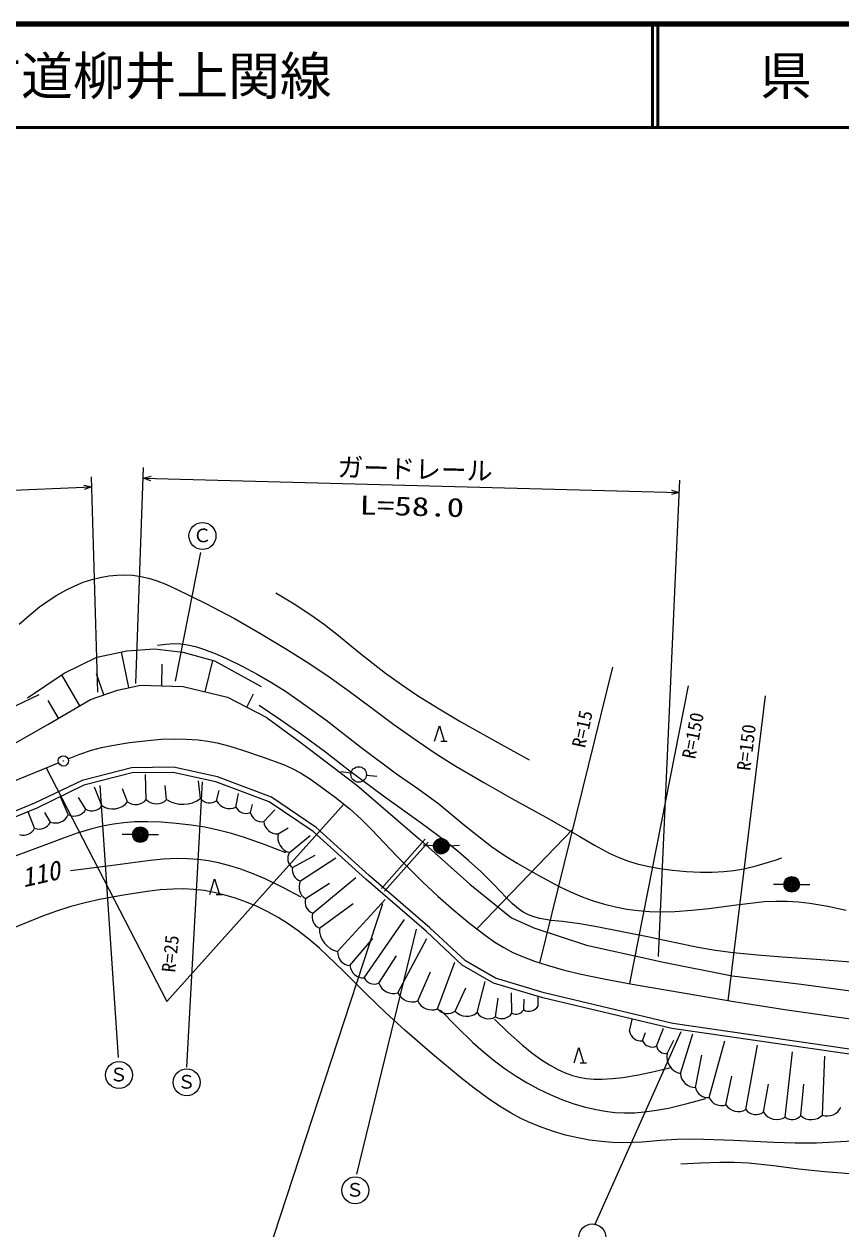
# Model space of a CAD drawing. Units: millimetres, scale not verified. Extents: x 40000 to 680000, y 20000 to 380000.
# Drawn here: x 237026 to 315945, y 263623 to 380000 of the extents above; entities that cross this region are included whole.
import ezdxf
from ezdxf.enums import TextEntityAlignment as Align

# ---------------------------------------------------------------- set-up
doc = ezdxf.new("R2010")
doc.units = ezdxf.units.MM
doc.header["$LTSCALE"] = 1000
doc.linetypes.add('CHAIN', pattern=[18.5, 12, -1.5, 3.5, -1.5])
for name, color, linetype, lineweight in [('M-BGD', 7, 'Continuous', 25), ('M-BGD-EXST', 7, 'Continuous', 25), ('M-BMK', 2, 'CHAIN', 13), ('M-BMK-SRVR', 3, 'Continuous', 25), ('M-STR-HTXT', 7, 'Continuous', 13), ('M-TTL', 2, 'Continuous', 140), ('M-TTL-LINE', 7, 'Continuous', 50)]:
    doc.layers.add(name, color=color, linetype=linetype, lineweight=lineweight)
doc.layers.add('M-TTL-TXT', color=7, linetype='Continuous')
doc.styles.add('ＭＳ ゴシック', font='')
doc.styles.get('ＭＳ ゴシック').set_extended_font_data('MS Gothic')

msp = doc.modelspace()

# ---------------------------------------------------------------- linework, layer by layer
at = {"layer": 'M-BGD'}
for p, q in [((244070, 318842), (246958, 319469)), ((247154, 315909), (246428, 319354)), ((246958, 319469), (249626, 319658)), ((249626, 319658), (252357, 319344)), ((252357, 319344), (255433, 318496)), ((240900, 317304), (244070, 318842)), ((250320, 316083), (250379, 318173)), ((254531, 315502), (255271, 318541)), ((255433, 318496), (259921, 316017)), ((237353, 314918), (240900, 317304)), ((242404, 314147), (240660, 317142)), ((244743, 315212), (244023, 317236)), ((243436, 314747), (246050, 315677)), ((246050, 315677), (248257, 316141)), ((248257, 316141), (252382, 316025)), ((252382, 316025), (256681, 314979)), ((239311, 312345), (243436, 314747)), ((240342, 312946), (239342, 314663)), ((256681, 314979), (260399, 313062)), ((258540, 314021), (259204, 315309)), ((260399, 313062), (263783, 310564)), ((231991, 308163), (239311, 312345)), ((263783, 310564), (269186, 306498)), ((277293, 310724), (277893, 310724)), ((247397, 308163), (242633, 306943)), ((247463, 307664), (242805, 306471)), ((251463, 308221), (247397, 308163)), ((251413, 307720), (247463, 307664)), ((248834, 305087), (248754, 307527)), ((255562, 306811), (251413, 307720)), ((255704, 307291), (251463, 308221)), ((260933, 305316), (255704, 307291)), ((268612, 307635), (267623, 307787)), ((270100, 307453), (271096, 307363)), ((242633, 306943), (238044, 304735)), ((242805, 306471), (238247, 304278)), ((244544, 304519), (243844, 306286)), ((247025, 304881), (246532, 306131)), ((250799, 305087), (250667, 306441)), ((254078, 305191), (253871, 306906)), ((260702, 304869), (255562, 306811)), ((269186, 306498), (275228, 301269)), ((241288, 303640), (240588, 305294)), ((242994, 304157), (242293, 305294)), ((255629, 304984), (255887, 305976)), ((257490, 304364), (257748, 305666)), ((265259, 302411), (260933, 305316)), ((238044, 304735), (232060, 302295)), ((238247, 304278), (232238, 301828)), ((238032, 302348), (237435, 303898)), ((239582, 302916), (239037, 303847)), ((258885, 303847), (259092, 304632)), ((260177, 302968), (261263, 304115)), ((264950, 302017), (260702, 304869)), ((247502, 301711), (246502, 301711)), ((249002, 301711), (250002, 301711)), ((261573, 301779), (262555, 302358)), ((262658, 299970), (264674, 301634)), ((270040, 297390), (264950, 302017)), ((270371, 297764), (265259, 302411)), ((271562, 296518), (275761, 301256)), ((271861, 296253), (276060, 300990)), ((275228, 301269), (280107, 296912)), ((276585, 300640), (275587, 300703)), ((278083, 300635), (279081, 300691)), ((262968, 298523), (265139, 299722)), ((263744, 297231), (267155, 299463)), ((264209, 295525), (266535, 297034)), ((264932, 294130), (269067, 297551)), ((275905, 292337), (270040, 297390)), ((276239, 292710), (270371, 297764)), ((280107, 296912), (284116, 293659)), ((310440, 296906), (309440, 296906)), ((311940, 296906), (312940, 296906)), ((255582, 295937), (256182, 295937)), ((265553, 292682), (268809, 295070)), ((267310, 290408), (271910, 295432)), ((269894, 287875), (273771, 293519)), ((284116, 293659), (286265, 292710)), ((279366, 289111), (275905, 292337)), ((279666, 289515), (276239, 292710)), ((286265, 292710), (291378, 291025)), ((268499, 289064), (270721, 291659)), ((273151, 286428), (275942, 291659)), ((291378, 291025), (298813, 289399)), ((271290, 287359), (272996, 290005)), ((276976, 284878), (278630, 289384)), ((282371, 287368), (279366, 289111)), ((282571, 287830), (279666, 289515)), ((298813, 289399), (305436, 288062)), ((275063, 285653), (276304, 288454)), ((280800, 284516), (281576, 287524)), ((287276, 286436), (282571, 287830)), ((305436, 288062), (312117, 287249)), ((278681, 284671), (279715, 286903)), ((287147, 285953), (282371, 287368)), ((284160, 284464), (284108, 286438)), ((299708, 283473), (287276, 286436)), ((312117, 287249), (325726, 285448)), ((282558, 284102), (282816, 285921)), ((285297, 284774), (285349, 285818)), ((286693, 285136), (286693, 286076)), ((299614, 282981), (287147, 285953)), ((295521, 282726), (295786, 283840)), ((298135, 281272), (298816, 283006)), ((321623, 279783), (299614, 282981)), ((321695, 280278), (299708, 283473)), ((296768, 281792), (297065, 282589)), ((299156, 280580), (299789, 281866)), ((300437, 278624), (301624, 282478)), ((303224, 276305), (304738, 281783)), ((306755, 275145), (307879, 281366)), ((310563, 274418), (311271, 280726)), ((290761, 279662), (291361, 279662)), ((301908, 277291), (302514, 280421)), ((314163, 274626), (314384, 280309)), ((304834, 275612), (305405, 278391)), ((308451, 274885), (308963, 277613)), ((312069, 274574), (312355, 277613))]:
    msp.add_line(p, q, dxfattribs=at)
for points in [[(236554, 322040), (237509, 322889), (238511, 323699), (239337, 324298), (240196, 324847), (241052, 325325), (241938, 325749), (242747, 326078), (243584, 326353), (244388, 326557), (245205, 326703), (245983, 326780), (246767, 326797), (247528, 326756), (248290, 326653), (249040, 326486), (249785, 326258), (250783, 325872), (251763, 325430), (254579, 324029), (257354, 322580), (259805, 321182), (262234, 319727), (264271, 318441), (266274, 317104), (268433, 315570), (270565, 313980), (272761, 312343), (274992, 310755), (276854, 309515), (278749, 308325), (281432, 306742), (284145, 305210), (287431, 303397), (290709, 301520), (292123, 300698), (293562, 299932), (294431, 299531), (295322, 299186), (296272, 298893), (297252, 298654), (298446, 298432), (299665, 298267), (301022, 298139), (302381, 298072), (303505, 298072), (304623, 298133), (305603, 298244), (306573, 298415), (307773, 298705), (308964, 299055), (309595, 299255), (310225, 299460)], [(261346, 325054), (263108, 323989), (264835, 322875), (266052, 322005), (267242, 321080), (269575, 319164), (271954, 317288), (273474, 316201), (275037, 315158), (277115, 313859), (279224, 312611), (282505, 310755), (285817, 308937)], [(249905, 319994), (250710, 320107), (251513, 320160), (252164, 320131), (252823, 320040), (253594, 319865), (254368, 319627), (255474, 319201), (256569, 318716), (258081, 317985), (259547, 317210), (260933, 316411), (262288, 315560), (264253, 314196), (266178, 312787), (269565, 310164), (272996, 307584), (275059, 306156), (277086, 304679), (279608, 302601), (282174, 300565), (283406, 299736), (284673, 298955), (286682, 297804), (288723, 296704), (289810, 296177), (290933, 295700), (292001, 295314), (293099, 294982), (294174, 294719), (295269, 294513), (296352, 294371), (297448, 294288), (298675, 294259), (299912, 294290), (301547, 294406), (303183, 294582), (305868, 294939), (308546, 295234), (309658, 295286), (310768, 295278), (311859, 295210), (312957, 295080), (314696, 294785), (316441, 294427)], [(236254, 314170), (238475, 315256)], [(316858, 289373), (313579, 289654), (310282, 289876), (307897, 290055), (305521, 290293), (303830, 290522), (302137, 290812), (297253, 291829), (292369, 292796), (290728, 293077), (289045, 293302), (287935, 293423), (286850, 293601), (286289, 293752), (285755, 293958), (285261, 294223), (284794, 294542), (284199, 295039), (283632, 295593), (282426, 296883), (281185, 298122), (280011, 299191), (278799, 300213), (277121, 301530), (275406, 302799), (271869, 305340), (268359, 307936), (266132, 309663), (263863, 311348), (261816, 312777), (259749, 314180)], [(276689, 310724), (277147, 312221), (277604, 310724)], [(262304, 299962), (260322, 300727), (258323, 301434), (257064, 301819), (255788, 302146), (254486, 302414), (253161, 302626), (251726, 302791), (250273, 302898), (248988, 302943), (247695, 302929), (246669, 302861), (245651, 302734), (244603, 302532), (243566, 302271), (242149, 301835), (240747, 301341), (237564, 300132), (234362, 298981), (232519, 298417), (230648, 297908), (229231, 297548), (227811, 297199)], [(263803, 295669), (262079, 296571), (260315, 297426), (259150, 297924), (257960, 298368), (256894, 298705), (255815, 298982), (254834, 299175), (253847, 299309), (252826, 299380), (251792, 299392), (250496, 299336), (249197, 299220), (245345, 298705), (241514, 298214)], [(254978, 295937), (255436, 297433), (255893, 295937)], [(318216, 272173), (313594, 271912), (311526, 271908), (309458, 271964), (305600, 272162), (301744, 272300), (300126, 272253), (298511, 272147), (296746, 272017), (294968, 271947), (293890, 271971), (292805, 272055), (291655, 272206), (290512, 272416), (289341, 272691), (288174, 273028), (287085, 273406), (286008, 273843), (285030, 274301), (284071, 274816), (282959, 275488), (281879, 276210), (280522, 277205), (279190, 278255), (276484, 280515), (273822, 282816), (271949, 284537), (270108, 286311), (267852, 288540), (265556, 290725), (264551, 291595), (263498, 292426), (262556, 293084), (261580, 293693), (260581, 294246), (259543, 294751), (258515, 295186), (257455, 295569), (256435, 295875), (255400, 296123), (254415, 296299), (253414, 296417), (252427, 296464), (251430, 296451), (250175, 296366), (248921, 296219), (246619, 295853), (244317, 295426), (242921, 295123), (241535, 294761), (240168, 294320), (238819, 293821), (235810, 292604)], [(277250, 284760), (278803, 283171), (280397, 281627), (281417, 280717), (282486, 279845), (283515, 279083), (284581, 278369), (285646, 277727), (286752, 277132), (287851, 276608), (288977, 276137), (290051, 275750), (291154, 275418), (292152, 275176), (293167, 274992), (294098, 274882), (295039, 274832), (295999, 274846), (296967, 274921), (298131, 275080), (299293, 275299), (301092, 275726), (302900, 276210)], [(282461, 283872), (283797, 282602), (285183, 281368), (286080, 280645), (287020, 279964), (287790, 279473), (288596, 279030), (289290, 278712), (290002, 278453), (290663, 278275), (291337, 278156), (292111, 278088), (292894, 278079), (293883, 278138), (294881, 278259), (296401, 278521), (297905, 278841), (298699, 279024), (299501, 279215)], [(290158, 279662), (290615, 281158), (291073, 279662)], [(316807, 268931), (314348, 269129), (311884, 269387), (309445, 269710), (307004, 269972), (305630, 270034), (304252, 270036), (302372, 269971), (300489, 269866)]]:
    msp.add_lwpolyline(points, dxfattribs=at)
for centre, radius in [((269353, 307521), 746), ((248252, 301711), 746), ((248252, 301711), 660), ((248252, 301711), 574), ((248252, 301711), 484), ((248252, 301711), 398), ((248252, 301711), 292), ((248252, 301711), 202), ((248252, 301711), 116), ((248252, 301711), 22.5), ((277334, 300594), 746), ((277334, 300594), 660), ((277334, 300594), 574), ((277334, 300594), 484), ((277334, 300594), 398), ((277334, 300594), 292), ((277334, 300594), 202), ((277334, 300594), 116), ((277334, 300594), 22.5), ((311190, 296906), 746), ((311190, 296906), 660), ((311190, 296906), 574), ((311190, 296906), 484), ((311190, 296906), 398), ((311190, 296906), 292), ((311190, 296906), 202), ((311190, 296906), 116), ((311190, 296906), 22.5)]:
    msp.add_circle(centre, radius, dxfattribs=at)
for centre, radius, start, end in [((247821, 305934), 1320, 232.91698, 320.12262), ((249817, 306118), 1424, 226.39719, 313.60281), ((252361, 307579), 2942, 237.90668, 305.70412), ((254962, 305901), 1134, 218.80254, 306.00818), ((256885, 305651), 1422, 207.96223, 295.16788), ((241870, 304794), 1292, 243.25558, 330.46122), ((243579, 305152), 1154, 239.5312, 326.73684), ((245594, 306007), 1822, 234.80824, 321.78604), ((258459, 304838), 1079, 206.07405, 293.27968), ((259992, 304086), 1133, 192.18149, 279.38712), ((238509, 303446), 1197, 246.53348, 333.73912), ((240055, 304174), 1343, 249.38589, 336.59154), ((261499, 303106), 1329, 185.9711, 273.17674), ((236983, 302798), 1142, 249.59576, 336.80141), ((263065, 301445), 1530, 167.36093, 254.56657), ((263573, 299409), 1073, 148.49194, 235.69757), ((264034, 298284), 1092, 167.36093, 254.56657), ((264872, 296622), 1282, 151.65231, 238.85794), ((265303, 295207), 1140, 163.80475, 251.01039), ((266002, 293732), 1142, 159.59576, 246.80141), ((267868, 292655), 2315, 179.3251, 256.06337), ((268610, 290360), 1301, 177.89365, 265.09929), ((269821, 289203), 1329, 185.9711, 273.17674), ((270864, 288350), 1079, 206.07405, 293.27968), ((272709, 287870), 1508, 199.83212, 287.03777), ((274514, 287045), 1496, 204.32928, 291.53491), ((276426, 286269), 1496, 204.32928, 291.53491), ((285805, 285688), 1045, 240.93164, 328.13728), ((277937, 285670), 1246, 219.48595, 306.69159), ((279822, 285706), 1540, 222.21227, 309.41791), ((281896, 285232), 1309, 213.15666, 300.3623), ((283169, 285124), 1191, 239.12154, 326.32717), ((284566, 285216), 854, 241.6523, 328.85794), ((296635, 282913), 1129, 189.52728, 276.73293), ((297724, 282250), 1060, 205.60307, 292.8087), ((299009, 281462), 894, 192.26123, 279.46687), ((300824, 280275), 1695, 169.61667, 256.8223), ((301872, 278730), 1439, 184.2243, 271.42995), ((303084, 277489), 1192, 189.52728, 276.73293), ((304392, 276804), 1270, 203.12428, 290.32991), ((306040, 276387), 1434, 212.72588, 299.93152), ((307739, 275906), 1244, 217.69496, 304.90059), ((309753, 275760), 1568, 213.91811, 301.12375), ((314654, 275942), 1405, 249.54269, 336.74834), ((311234, 275286), 1098, 232.30333, 319.50896), ((313089, 275699), 1519, 227.81744, 315.02309)]:
    msp.add_arc(centre, radius, start, end, dxfattribs=at)
at = {"layer": 'M-BGD-EXST'}
for p, q in [((251646, 316520), (254093, 328971)), ((244335, 306455), (246104, 280173)), ((252759, 279247), (254275, 306792)), ((269167, 268895), (274933, 292589)), ((292185, 264030), (300518, 282679))]:
    msp.add_line(p, q, dxfattribs=at)
for centre in [(254260, 330563), (246192, 278487), (252741, 277786), (269020, 267354), (291927, 262799)]:
    msp.add_circle(centre, 1304, dxfattribs=at)
at = {"layer": 'M-BMK'}
for points in [[(241281, 309014), (242398, 309472), (243534, 309872), (244506, 310129), (245495, 310328), (247225, 310599), (248971, 310812), (250256, 310915), (251556, 310960), (252697, 310941), (253843, 310862), (254773, 310745), (255692, 310569), (256907, 310253), (258119, 309875), (260117, 309200), (262088, 308470), (262915, 308101), (263723, 307674), (264693, 307060), (265633, 306394), (267080, 305320), (268484, 304202), (269580, 303213), (270635, 302179), (273054, 299642), (275522, 297141), (277008, 295762), (278535, 294427), (280101, 293132), (281705, 291884), (282515, 291318), (283366, 290797), (284252, 290336), (285167, 289928), (286348, 289478), (287549, 289084), (289099, 288646), (290673, 288264), (293209, 287740), (295768, 287273), (300688, 286414), (305609, 285578), (310536, 284822), (315485, 284117), (320428, 283425)], [(235948, 306852), (239478, 308299), (239916, 308469), (240354, 308639)]]:
    msp.add_lwpolyline(points, dxfattribs=at)
at = {"layer": 'M-BMK-SRVR'}
for radius in [498, 15]:
    msp.add_circle((240818, 308824), radius, dxfattribs=at)
at = {"layer": 'M-STR-HTXT'}
for p, q in [((247825, 316298), (248570, 337164)), ((207125, 333863), (243567, 335288)), ((244148, 315460), (243539, 336261)), ((248533, 336131), (300319, 334756)), ((298328, 289937), (300372, 335957)), ((286861, 289302), (293919, 317894)), ((301185, 316094), (295520, 287315)), ((305067, 285666), (308645, 315129)), ((239143, 308168), (250823, 285581)), ((250823, 285581), (267933, 304663)), ((280768, 292601), (290053, 302233)), ((271658, 295009), (259159, 256936))]:
    msp.add_line(p, q, dxfattribs=at)
for points in [[(242809, 335474), (243567, 335288), (242826, 335045)], [(249277, 335895), (248533, 336131), (249289, 336324)], [(299575, 334992), (300319, 334756), (299563, 334563)]]:
    msp.add_lwpolyline(points, dxfattribs=at)
at = {"layer": 'M-TTL'}
msp.add_line((680000, 380000), (40000, 380000), dxfattribs=at)
at = {"layer": 'M-TTL-LINE'}
for p, q in [((297750, 380000), (297750, 370000)), ((298250, 380000), (298250, 370000)), ((40000, 370000), (680000, 370000))]:
    msp.add_line(p, q, dxfattribs=at)

# ---------------------------------------------------------------- texts
at = {"layer": 'M-BGD', "style": 'ＭＳ ゴシック', "oblique": 15}
msp.add_text('110', height=1833, rotation=12.8, dxfattribs=at).set_placement((237110, 296071), align=Align.BOTTOM_LEFT)
at = {"layer": 'M-BGD-EXST', "style": 'ＭＳ ゴシック'}
for s, p in [('Ｃ', (253333, 329552)), ('Ｓ', (245264, 277476)), ('Ｓ', (251813, 276775)), ('Ｓ', (268092, 266343))]:
    msp.add_text(s, height=1320, dxfattribs=at).set_placement(p, align=Align.BOTTOM_LEFT)
at = {"layer": 'M-STR-HTXT', "style": 'ＭＳ ゴシック'}
for s, height, rotation, p in [('ガードレール', 1833, 358.5, (267263, 335754)), ('R=15', 1320, 77.9, (291610, 309940)), ('R=150', 1320, 79.1, (302254, 308873)), ('R=150', 1320, 82.9, (307575, 307775)), ('R=25', 1320, 84.1, (252015, 288315))]:
    msp.add_text(s, height=height, rotation=rotation, dxfattribs=at).set_placement(p, align=Align.BOTTOM_LEFT)
at = {"layer": 'M-STR-HTXT', "style": 'ＭＳ ゴシック', "width": 1.35}
msp.add_text('L=58.0', height=1833, rotation=358.5, dxfattribs=at).set_placement((269403, 332092), align=Align.BOTTOM_LEFT)
at = {"layer": 'M-TTL-TXT', "style": 'ＭＳ ゴシック'}
msp.add_text('主要地方道柳井上関線', height=3666, dxfattribs=at).set_placement((216734, 375000), align=Align.MIDDLE_LEFT)
msp.add_text('県\u3000名', height=3666, dxfattribs=at).set_placement((315625, 375000), align=Align.MIDDLE_CENTER)

doc.saveas('drawing.dxf')
